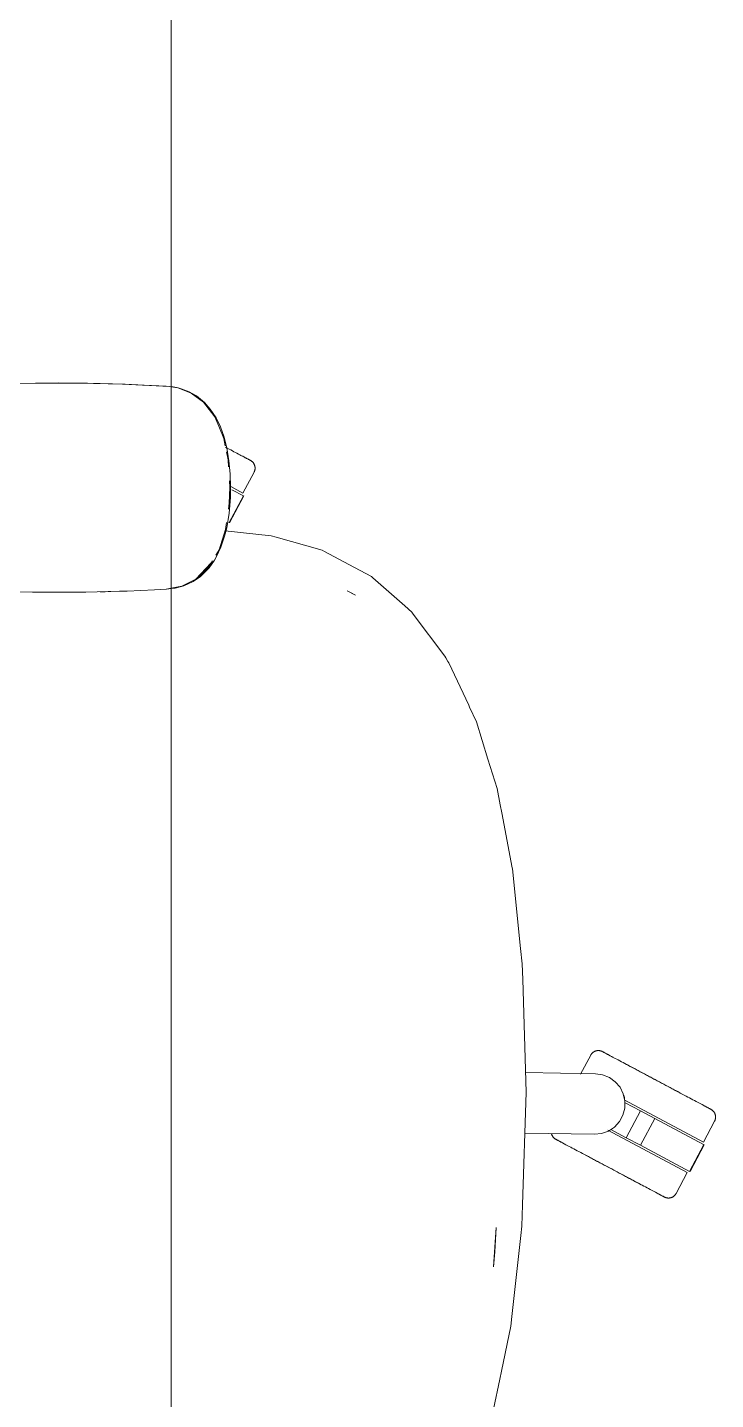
# Model space of a CAD drawing. Header units: millimetres. Extents: x 155927 to 295199, y -4084 to 97293.
# Drawn here: x 158717 to 159036, y 33034 to 33670 of the extents above; entities that cross this region are included whole.
import ezdxf

# ---------------------------------------------------------------- set-up
doc = ezdxf.new("R2010")
doc.units = ezdxf.units.MM
doc.header["$MEASUREMENT"] = 0
doc.layers.add('G-IMPT', color=8, linetype='CONTINUOUS', lineweight=9)
doc.layers.add('I-FURN', color=8, linetype='CONTINUOUS', lineweight=9)

msp = doc.modelspace()

# ---------------------------------------------------------------- linework, layer by layer
at = {"layer": 'G-IMPT'}
for p, q in [((158721.06, 33505.13), (158712.64, 33504.96)), ((158721.06, 33505.13), (158731.86, 33505.21)), ((158721.06, 33505.13), (158741.25, 33505.17)), ((158721.06, 33505.13), (158751.08, 33505.01)), ((158751.08, 33505.01), (158731.86, 33505.21)), ((158741.25, 33505.17), (158751.08, 33505.01)), ((158741.25, 33505.17), (158762.64, 33504.67)), ((158741.25, 33505.17), (158761.43, 33504.71)), ((158741.25, 33505.13), (158743.28, 33505.15)), ((158743.28, 33505.15), (158745.19, 33505.08)), ((158751.08, 33505.01), (158762.64, 33504.67)), ((158762.64, 33504.67), (158761.43, 33504.71)), ((158761.43, 33504.71), (158783.22, 33503.62)), ((158761.43, 33504.71), (158781.61, 33503.73)), ((158762.64, 33504.67), (158783.22, 33503.62)), ((158783.22, 33503.62), (158781.61, 33503.73)), ((158783.22, 33503.62), (158784.86, 33503.37)), ((158787.08, 33502.9), (158783.91, 33503.38)), ((158787.26, 33502.92), (158784.86, 33503.37)), ((158787.08, 33502.9), (158793.28, 33500.49)), ((158787.26, 33502.92), (158788.61, 33502.56)), ((158792.25, 33501.16), (158788.61, 33502.56)), ((158792.25, 33501.16), (158795.68, 33499.2)), ((158793.28, 33500.49), (158798.9, 33496.33)), ((158795.68, 33499.2), (158799.42, 33496.13)), ((158798.9, 33496.33), (158804.12, 33489.54)), ((158802.09, 33493.09), (158799.42, 33496.13)), ((158804.74, 33489.04), (158802.09, 33493.09)), ((158804.12, 33489.54), (158805.96, 33485.14)), ((158804.74, 33489.04), (158806.73, 33484.97)), ((158808.29, 33479.52), (158805.96, 33485.14)), ((158808.31, 33480.63), (158806.73, 33484.97)), ((158808.31, 33480.63), (158809.74, 33475.15)), ((158808.29, 33479.52), (158809, 33476.06)), ((158810.74, 33469.22), (158809.74, 33475.15)), ((158809.56, 33473.31), (158810.33, 33469.56)), ((158810.33, 33469.56), (158810.52, 33466.35)), ((158810.74, 33469.22), (158811.31, 33463.07)), ((158811.49, 33456.73), (158811.31, 33463.07)), ((158810.88, 33449.57), (158811.11, 33456.73)), ((158810.92, 33459.84), (158811.11, 33456.73)), ((158811.4, 33452.23), (158811.49, 33456.73)), ((158810.88, 33449.57), (158810.49, 33446.79)), ((158811.4, 33452.23), (158810.82, 33444.91)), ((158809.71, 33438.15), (158810.82, 33444.91)), ((158809.15, 33437.31), (158806.12, 33427.92)), ((158808.73, 33434.22), (158809.71, 33438.15)), ((158809.03, 33436.8), (158830.31, 33434.39)), ((158809.62, 33440.6), (158809.15, 33437.31)), ((158806.99, 33429.13), (158804.78, 33424.5)), ((158808.73, 33434.22), (158806.99, 33429.13)), ((158832.57, 33433.75), (158830.31, 33434.39)), ((158832.57, 33433.75), (158853.92, 33427.75)), ((158803.05, 33422.77), (158801.16, 33419.61)), ((158801.53, 33419.67), (158803.98, 33423.12)), ((158804.78, 33424.5), (158803.98, 33423.12)), ((158806.12, 33427.92), (158804.66, 33425.46)), ((158853.92, 33427.75), (158855.03, 33427.15)), ((158855.03, 33427.15), (158866.27, 33421.14)), ((158802.36, 33421.7), (158795.45, 33414.31)), ((158801.16, 33419.61), (158795.45, 33414.31)), ((158795.45, 33414.31), (158797.86, 33416.54)), ((158798.67, 33416.62), (158797.34, 33415.49)), ((158800.94, 33420.08), (158797.86, 33416.54)), ((158798.67, 33416.62), (158801.53, 33419.67)), ((158802.36, 33421.7), (158801.08, 33420.23)), ((158866.27, 33421.14), (158876.7, 33415.55)), ((158783.91, 33410.16), (158781.61, 33409.73)), ((158781.84, 33409.73), (158783.91, 33409.99)), ((158788.96, 33411.1), (158783.91, 33410.16)), ((158783.91, 33409.99), (158785.84, 33410.23)), ((158785.84, 33410.23), (158789.8, 33411.3)), ((158793.22, 33413.21), (158788.96, 33411.1)), ((158794.12, 33413.29), (158789.8, 33411.3)), ((158793.22, 33413.21), (158795.45, 33414.31)), ((158794.12, 33413.29), (158797.34, 33415.49)), ((158877.37, 33414.97), (158876.7, 33415.55)), ((158892.16, 33401.95), (158877.37, 33414.97)), ((158719.7, 33408.36), (158707.4, 33408.65)), ((158719.7, 33408.36), (158725.17, 33408.29)), ((158739.89, 33408.28), (158725.17, 33408.29)), ((158744.4, 33408.33), (158739.89, 33408.28)), ((158744.4, 33408.33), (158760.07, 33408.71)), ((158751.12, 33408.51), (158753.34, 33408.51)), ((158756.02, 33408.63), (158753.34, 33408.51)), ((158760.07, 33408.71), (158763.61, 33408.83)), ((158776.17, 33409.45), (158763.61, 33408.83)), ((158776.17, 33409.45), (158781.84, 33409.73)), ((158867.11, 33408.12), (158865.51, 33408.9)), ((158869.4, 33406.94), (158865.51, 33408.9)), ((158869.4, 33406.94), (158867.11, 33408.12)), ((158892.16, 33401.95), (158895.42, 33399.08)), ((158896.14, 33398.11), (158895.42, 33399.08)), ((158910.71, 33378.62), (158896.14, 33398.11)), ((158910.71, 33378.62), (158911.17, 33377.84)), ((158911.17, 33377.84), (158912.11, 33376.27)), ((158912.54, 33375.56), (158912.11, 33376.27)), ((158912.54, 33375.56), (158921.8, 33355.92)), ((158921.8, 33355.92), (158922.23, 33355)), ((158925.42, 33348.24), (158922.23, 33355)), ((158925.42, 33348.24), (158930.74, 33330.96)), ((158930.74, 33330.96), (158934.94, 33317.36)), ((158934.94, 33317.36), (158936.4, 33309.75)), ((158937.1, 33306.09), (158936.4, 33309.75)), ((158937.1, 33306.09), (158941.97, 33280.71)), ((158942.06, 33280.25), (158941.97, 33280.71)), ((158942.06, 33280.25), (158945.88, 33243.26)), ((158945.88, 33243.26), (158946.61, 33236.19)), ((158946.83, 33228.93), (158946.61, 33236.19)), ((158948.45, 33176.77), (158946.83, 33228.93)), ((158946.75, 33124.58), (158948.45, 33176.77)), ((158946.75, 33124.58), (158946.42, 33114.64)), ((158934.54, 33114.11), (158933.29, 33095.83)), ((158934.54, 33114.11), (158933.9, 33102.77)), ((158945.94, 33110.27), (158946.42, 33114.64)), ((158945.94, 33110.27), (158941.81, 33072.82)), ((158933.29, 33095.83), (158933.9, 33102.77)), ((158936.98, 33047.46), (158941.33, 33068.41)), ((158941.33, 33068.41), (158941.81, 33072.82)), ((158936.21, 33043.78), (158933.34, 33029.96)), ((158936.98, 33047.46), (158936.21, 33043.78))]:
    msp.add_line(p, q, dxfattribs=at)
at = {"layer": 'I-FURN'}
for p, q in [((158783.91, 34221.19), (158783.91, 32621.19)), ((158783.91, 32621.19), (158783.91, 34221.19)), ((158809.97, 33475.03), (158809.13, 33475.48)), ((158810.78, 33474.6), (158809.97, 33475.03)), ((158811.57, 33474.18), (158810.78, 33474.6)), ((158812.33, 33473.78), (158811.57, 33474.18)), ((158813.06, 33473.39), (158812.33, 33473.78)), ((158813.77, 33473.01), (158813.06, 33473.39)), ((158814.45, 33472.65), (158813.77, 33473.01)), ((158815.1, 33472.31), (158814.45, 33472.65)), ((158815.71, 33471.98), (158815.1, 33472.31)), ((158816.3, 33471.67), (158815.71, 33471.98)), ((158815.99, 33471.83), (158816.56, 33471.53)), ((158816.85, 33471.37), (158816.3, 33471.67)), ((158816.56, 33471.53), (158817.09, 33471.25)), ((158817.37, 33471.1), (158816.85, 33471.37)), ((158817.09, 33471.25), (158817.59, 33470.98)), ((158817.85, 33470.84), (158817.37, 33471.1)), ((158817.59, 33470.98), (158818.06, 33470.73)), ((158818.29, 33470.61), (158817.85, 33470.84)), ((158818.06, 33470.73), (158818.49, 33470.5)), ((158818.7, 33470.39), (158818.29, 33470.61)), ((158818.49, 33470.5), (158818.88, 33470.29)), ((158819.08, 33470.19), (158818.7, 33470.39)), ((158818.88, 33470.29), (158819.24, 33470.1)), ((158819.41, 33470.01), (158819.08, 33470.19)), ((158819.24, 33470.1), (158819.55, 33469.94)), ((158819.71, 33469.85), (158819.41, 33470.01)), ((158819.55, 33469.94), (158819.83, 33469.79)), ((158819.97, 33469.72), (158819.71, 33469.85)), ((158819.83, 33469.79), (158820.07, 33469.66)), ((158820.19, 33469.6), (158819.97, 33469.72)), ((158820.07, 33469.66), (158820.28, 33469.55)), ((158820.37, 33469.5), (158820.19, 33469.6)), ((158820.28, 33469.55), (158820.44, 33469.47)), ((158820.51, 33469.43), (158820.37, 33469.5)), ((158820.44, 33469.47), (158820.56, 33469.4)), ((158820.61, 33469.38), (158820.51, 33469.43)), ((158820.56, 33469.4), (158820.64, 33469.36)), ((158820.67, 33469.34), (158820.61, 33469.38)), ((158820.64, 33469.36), (158820.68, 33469.34)), ((158820.69, 33469.33), (158820.67, 33469.34)), ((158820.68, 33469.34), (158820.69, 33469.33)), ((158820.69, 33469.33), (158820.83, 33469.25)), ((158820.83, 33469.25), (158820.97, 33469.17)), ((158820.97, 33469.17), (158821.1, 33469.08)), ((158821.1, 33469.08), (158821.23, 33468.99)), ((158821.23, 33468.99), (158821.36, 33468.89)), ((158821.36, 33468.89), (158821.48, 33468.78)), ((158821.48, 33468.78), (158821.6, 33468.67)), ((158821.6, 33468.67), (158821.71, 33468.56)), ((158821.71, 33468.56), (158821.82, 33468.44)), ((158821.82, 33468.44), (158821.93, 33468.31)), ((158821.93, 33468.31), (158822.02, 33468.19)), ((158822.02, 33468.19), (158822.12, 33468.06)), ((158822.12, 33468.06), (158822.21, 33467.92)), ((158822.21, 33467.92), (158822.29, 33467.78)), ((158822.29, 33467.78), (158822.37, 33467.64)), ((158822.37, 33467.64), (158822.44, 33467.5)), ((158822.44, 33467.5), (158822.51, 33467.35)), ((158822.51, 33467.35), (158822.57, 33467.2)), ((158822.57, 33467.2), (158822.62, 33467.05)), ((158817.21, 33454.2), (158822.36, 33463.88)), ((158822.38, 33463.92), (158822.36, 33463.88)), ((158822.45, 33464.06), (158822.38, 33463.92)), ((158822.51, 33464.21), (158822.45, 33464.06)), ((158822.57, 33464.36), (158822.51, 33464.21)), ((158822.62, 33464.51), (158822.57, 33464.36)), ((158822.62, 33467.05), (158822.67, 33466.9)), ((158822.67, 33464.67), (158822.62, 33464.51)), ((158822.67, 33466.9), (158822.71, 33466.74)), ((158822.71, 33464.82), (158822.67, 33464.67)), ((158822.71, 33466.74), (158822.74, 33466.58)), ((158822.75, 33464.98), (158822.71, 33464.82)), ((158822.74, 33466.58), (158822.77, 33466.42)), ((158822.78, 33465.14), (158822.75, 33464.98)), ((158822.77, 33466.42), (158822.8, 33466.26)), ((158822.8, 33465.3), (158822.78, 33465.14)), ((158822.8, 33466.26), (158822.81, 33466.1)), ((158822.81, 33465.46), (158822.8, 33465.3)), ((158822.81, 33466.1), (158822.82, 33465.94)), ((158822.82, 33465.62), (158822.81, 33465.46)), ((158822.82, 33465.94), (158822.83, 33465.78)), ((158822.83, 33465.78), (158822.82, 33465.62)), ((158811.58, 33457.19), (158817.21, 33454.2)), ((158812.1, 33455.78), (158817.39, 33452.97)), ((158817.39, 33452.97), (158810.82, 33440.6)), ((158810.99, 33440.51), (158817.56, 33452.87)), ((158810.82, 33440.6), (158810.72, 33440.65)), ((158978.32, 33193.85), (158978.4, 33193.99)), ((158978.4, 33193.99), (158978.49, 33194.13)), ((158978.49, 33194.13), (158978.57, 33194.26)), ((158978.57, 33194.26), (158978.67, 33194.39)), ((158978.67, 33194.39), (158978.77, 33194.52)), ((158978.77, 33194.52), (158978.87, 33194.64)), ((158978.87, 33194.64), (158978.98, 33194.76)), ((158978.98, 33194.76), (158979.1, 33194.88)), ((158979.1, 33194.88), (158979.22, 33194.98)), ((158979.22, 33194.98), (158979.34, 33195.09)), ((158979.34, 33195.09), (158979.47, 33195.19)), ((158979.47, 33195.19), (158979.6, 33195.28)), ((158979.6, 33195.28), (158979.73, 33195.37)), ((158979.73, 33195.37), (158979.87, 33195.45)), ((158979.87, 33195.45), (158980.01, 33195.53)), ((158980.01, 33195.53), (158980.16, 33195.6)), ((158980.16, 33195.6), (158980.3, 33195.67)), ((158980.3, 33195.67), (158980.45, 33195.73)), ((158980.45, 33195.73), (158980.61, 33195.78)), ((158980.61, 33195.78), (158980.76, 33195.83)), ((158980.76, 33195.83), (158980.91, 33195.87)), ((158980.91, 33195.87), (158981.07, 33195.91)), ((158981.07, 33195.91), (158981.23, 33195.94)), ((158981.23, 33195.94), (158981.39, 33195.96)), ((158981.39, 33195.96), (158981.55, 33195.98)), ((158981.55, 33195.98), (158981.71, 33195.99)), ((158981.71, 33195.99), (158981.87, 33195.99)), ((158981.87, 33195.99), (158982.03, 33195.99)), ((158982.03, 33195.99), (158982.19, 33195.98)), ((158982.19, 33195.98), (158982.36, 33195.96)), ((158982.36, 33195.96), (158982.51, 33195.94)), ((158982.51, 33195.94), (158982.67, 33195.91)), ((158982.67, 33195.91), (158982.83, 33195.88)), ((158982.83, 33195.88), (158982.99, 33195.84)), ((158982.99, 33195.84), (158983.14, 33195.79)), ((158983.14, 33195.79), (158983.29, 33195.73)), ((158983.29, 33195.73), (158983.44, 33195.68)), ((158983.44, 33195.68), (158983.59, 33195.61)), ((158983.59, 33195.61), (158983.73, 33195.54)), ((158983.73, 33195.54), (158983.77, 33195.52)), ((158983.77, 33195.52), (158983.79, 33195.51)), ((158983.78, 33195.52), (158983.77, 33195.52)), ((158983.82, 33195.49), (158983.78, 33195.52)), ((158983.79, 33195.51), (158983.85, 33195.48)), ((158983.9, 33195.45), (158983.82, 33195.49)), ((158983.85, 33195.48), (158983.95, 33195.42)), ((158984.02, 33195.38), (158983.9, 33195.45)), ((158983.95, 33195.42), (158984.09, 33195.35)), ((158984.19, 33195.3), (158984.02, 33195.38)), ((158984.09, 33195.35), (158984.27, 33195.25)), ((158984.39, 33195.19), (158984.19, 33195.3)), ((158984.27, 33195.25), (158984.49, 33195.14)), ((158984.63, 33195.06), (158984.39, 33195.19)), ((158984.49, 33195.14), (158984.75, 33195)), ((158984.91, 33194.91), (158984.63, 33195.06)), ((158984.75, 33195), (158985.05, 33194.84)), ((158985.23, 33194.75), (158984.91, 33194.91)), ((158985.05, 33194.84), (158985.38, 33194.66)), ((158985.58, 33194.56), (158985.23, 33194.75)), ((158985.38, 33194.66), (158985.76, 33194.46)), ((158985.97, 33194.35), (158985.58, 33194.56)), ((158985.76, 33194.46), (158986.17, 33194.25)), ((158986.4, 33194.12), (158985.97, 33194.35)), ((158986.17, 33194.25), (158986.61, 33194.01)), ((158986.87, 33193.87), (158986.4, 33194.12)), ((158986.61, 33194.01), (158987.1, 33193.75)), ((158978.32, 33193.85), (158973.62, 33185.01)), ((158987.37, 33193.61), (158986.87, 33193.87)), ((158987.1, 33193.75), (158987.61, 33193.48)), ((158987.91, 33193.32), (158987.37, 33193.61)), ((158987.61, 33193.48), (158988.16, 33193.18)), ((158988.47, 33193.02), (158987.91, 33193.32)), ((158988.16, 33193.18), (158988.75, 33192.87)), ((158989.08, 33192.7), (158988.47, 33193.02)), ((158989.71, 33192.36), (158989.08, 33192.7)), ((158990.37, 33192.01), (158989.71, 33192.36)), ((158991.07, 33191.64), (158990.37, 33192.01)), ((158991.79, 33191.26), (158991.07, 33191.64)), ((158992.54, 33190.86), (158991.79, 33191.26)), ((158993.32, 33190.44), (158992.54, 33190.86)), ((158994.12, 33190.02), (158993.32, 33190.44)), ((158994.94, 33189.58), (158994.12, 33190.02)), ((158994.49, 33189.82), (158995.33, 33189.37)), ((158995.79, 33189.13), (158994.94, 33189.58)), ((158995.33, 33189.37), (158996.19, 33188.92)), ((158996.66, 33188.67), (158995.79, 33189.13)), ((158996.19, 33188.92), (158997.06, 33188.45)), ((158997.54, 33188.2), (158996.66, 33188.67)), ((158997.06, 33188.45), (158997.96, 33187.98)), ((158998.45, 33187.71), (158997.54, 33188.2)), ((158997.96, 33187.98), (158998.87, 33187.49)), ((158999.37, 33187.22), (158998.45, 33187.71)), ((158948.17, 33185.79), (158980.51, 33185.23)), ((158980.51, 33185.23), (158983.85, 33184.76)), ((158983.85, 33184.76), (158986.98, 33183.51)), ((158986.98, 33183.51), (158989.73, 33181.55)), ((158989.73, 33181.55), (158991.92, 33178.98)), ((158998.87, 33187.49), (158999.8, 33187)), ((159000.31, 33186.73), (158999.37, 33187.22)), ((158999.8, 33187), (159000.75, 33186.49)), ((159001.26, 33186.22), (159000.31, 33186.73)), ((159000.75, 33186.49), (159001.7, 33185.98)), ((159002.22, 33185.71), (159001.26, 33186.22)), ((159001.7, 33185.98), (159002.67, 33185.47)), ((159003.2, 33185.19), (159002.22, 33185.71)), ((159002.67, 33185.47), (159003.65, 33184.95)), ((159004.18, 33184.67), (159003.2, 33185.19)), ((159003.65, 33184.95), (159004.64, 33184.42)), ((159005.17, 33184.14), (159004.18, 33184.67)), ((159004.64, 33184.42), (159005.63, 33183.9)), ((159006.17, 33183.61), (159005.17, 33184.14)), ((159005.63, 33183.9), (159006.63, 33183.36)), ((159007.17, 33183.08), (159006.17, 33183.61)), ((159006.63, 33183.36), (159007.63, 33182.83)), ((159008.18, 33182.54), (159007.17, 33183.08)), ((159007.63, 33182.83), (159008.64, 33182.3)), ((159009.18, 33182.01), (159008.18, 33182.54)), ((159008.64, 33182.3), (159009.64, 33181.76)), ((159010.19, 33181.47), (159009.18, 33182.01)), ((159009.64, 33181.76), (159010.65, 33181.23)), ((159011.19, 33180.94), (159010.19, 33181.47)), ((159010.65, 33181.23), (159011.65, 33180.7)), ((158991.92, 33178.98), (158993.43, 33175.97)), ((158993.43, 33175.97), (158994.18, 33172.68)), ((159012.19, 33180.41), (159011.19, 33180.94)), ((159011.65, 33180.7), (159012.65, 33180.17)), ((159013.18, 33179.88), (159012.19, 33180.41)), ((159012.65, 33180.17), (159013.64, 33179.64)), ((159014.17, 33179.36), (159013.18, 33179.88)), ((159013.64, 33179.64), (159014.62, 33179.12)), ((159015.15, 33178.84), (159014.17, 33179.36)), ((159014.62, 33179.12), (159015.6, 33178.6)), ((159016.12, 33178.32), (159015.15, 33178.84)), ((159015.6, 33178.6), (159016.56, 33178.09)), ((159017.07, 33177.81), (159016.12, 33178.32)), ((159016.56, 33178.09), (159017.51, 33177.58)), ((159018.02, 33177.31), (159017.07, 33177.81)), ((159017.51, 33177.58), (159018.45, 33177.08)), ((159018.95, 33176.82), (159018.02, 33177.31)), ((159018.45, 33177.08), (159019.37, 33176.59)), ((159019.86, 33176.33), (159018.95, 33176.82)), ((159019.37, 33176.59), (159020.28, 33176.11)), ((159020.76, 33175.85), (159019.86, 33176.33)), ((159021.64, 33175.39), (159020.76, 33175.85)), ((159022.49, 33174.93), (159021.64, 33175.39)), ((159023.33, 33174.49), (159022.49, 33174.93)), ((158994.13, 33169.31), (158993.26, 33166.05)), ((158993.85, 33173.17), (159030.56, 33153.65)), ((158994.18, 33172.68), (158994.13, 33169.31)), ((158994.25, 33171.82), (159001.4, 33168.03)), ((159024.14, 33174.06), (159023.33, 33174.49)), ((159024.93, 33173.64), (159024.14, 33174.06)), ((159025.69, 33173.23), (159024.93, 33173.64)), ((159026.42, 33172.84), (159025.69, 33173.23)), ((159027.13, 33172.46), (159026.42, 33172.84)), ((159027.81, 33172.1), (159027.13, 33172.46)), ((159028.46, 33171.76), (159027.81, 33172.1)), ((159029.07, 33171.43), (159028.46, 33171.76)), ((159029.66, 33171.12), (159029.07, 33171.43)), ((159029.35, 33171.29), (159029.91, 33170.98)), ((159030.21, 33170.83), (159029.66, 33171.12)), ((159029.91, 33170.98), (159030.45, 33170.7)), ((159030.72, 33170.55), (159030.21, 33170.83)), ((159030.45, 33170.7), (159030.95, 33170.43)), ((159031.21, 33170.3), (159030.72, 33170.55)), ((159030.95, 33170.43), (159031.42, 33170.19)), ((159031.65, 33170.06), (159031.21, 33170.3)), ((159031.42, 33170.19), (159031.85, 33169.96)), ((159032.06, 33169.84), (159031.65, 33170.06)), ((159031.85, 33169.96), (159032.24, 33169.75)), ((159032.44, 33169.64), (159032.06, 33169.84)), ((159032.24, 33169.75), (159032.6, 33169.56)), ((159032.77, 33169.47), (159032.44, 33169.64)), ((159032.6, 33169.56), (159032.91, 33169.39)), ((159033.07, 33169.31), (159032.77, 33169.47)), ((159032.91, 33169.39), (159033.19, 33169.24)), ((159033.33, 33169.17), (159033.07, 33169.31)), ((159033.19, 33169.24), (159033.43, 33169.11)), ((159033.55, 33169.05), (159033.33, 33169.17)), ((159033.43, 33169.11), (159033.63, 33169.01)), ((159033.73, 33168.96), (159033.55, 33169.05)), ((159033.63, 33169.01), (159033.8, 33168.92)), ((159033.87, 33168.88), (159033.73, 33168.96)), ((159033.8, 33168.92), (159033.92, 33168.86)), ((159033.97, 33168.83), (159033.87, 33168.88)), ((159033.92, 33168.86), (159034, 33168.81)), ((159034.03, 33168.8), (159033.97, 33168.83)), ((159034, 33168.81), (159034.04, 33168.79)), ((159034.05, 33168.79), (159034.03, 33168.8)), ((159034.04, 33168.79), (159034.05, 33168.79)), ((159034.05, 33168.79), (159034.19, 33168.71)), ((159034.19, 33168.71), (159034.33, 33168.62)), ((159034.33, 33168.62), (159034.46, 33168.53)), ((159034.46, 33168.53), (159034.59, 33168.44)), ((158991.64, 33163.09), (158989.36, 33160.6)), ((158993.26, 33166.05), (158991.64, 33163.09)), ((159001.4, 33168.03), (158994.83, 33155.66)), ((159001.4, 33168.03), (159008.04, 33164.49)), ((159008.04, 33164.49), (159001.47, 33152.13)), ((159008.04, 33164.49), (159030.65, 33152.47)), ((159030.56, 33153.65), (159035.71, 33163.34)), ((159034.59, 33168.44), (159034.72, 33168.34)), ((159034.72, 33168.34), (159034.84, 33168.24)), ((159034.84, 33168.24), (159034.96, 33168.13)), ((159034.96, 33168.13), (159035.07, 33168.01)), ((159035.07, 33168.01), (159035.18, 33167.89)), ((159035.18, 33167.89), (159035.28, 33167.77)), ((159035.28, 33167.77), (159035.38, 33167.64)), ((159035.38, 33167.64), (159035.48, 33167.51)), ((159035.48, 33167.51), (159035.57, 33167.38)), ((159035.57, 33167.38), (159035.65, 33167.24)), ((159035.65, 33167.24), (159035.73, 33167.1)), ((159035.73, 33163.37), (159035.71, 33163.34)), ((159035.73, 33167.1), (159035.8, 33166.95)), ((159035.81, 33163.52), (159035.73, 33163.37)), ((159035.8, 33166.95), (159035.86, 33166.81)), ((159035.87, 33163.67), (159035.81, 33163.52)), ((159035.86, 33166.81), (159035.92, 33166.66)), ((159035.93, 33163.82), (159035.87, 33163.67)), ((159035.92, 33166.66), (159035.98, 33166.5)), ((159035.98, 33163.97), (159035.93, 33163.82)), ((159035.98, 33166.5), (159036.03, 33166.35)), ((159036.03, 33164.12), (159035.98, 33163.97)), ((159036.03, 33166.35), (159036.07, 33166.19)), ((159036.07, 33164.28), (159036.03, 33164.12)), ((159036.07, 33166.19), (159036.1, 33166.04)), ((159036.11, 33164.44), (159036.07, 33164.28)), ((159036.1, 33166.04), (159036.13, 33165.88)), ((159036.14, 33164.59), (159036.11, 33164.44)), ((159036.13, 33165.88), (159036.16, 33165.72)), ((159036.16, 33164.75), (159036.14, 33164.59)), ((159036.16, 33165.72), (159036.17, 33165.56)), ((159036.17, 33164.91), (159036.16, 33164.75)), ((159036.17, 33165.56), (159036.18, 33165.4)), ((159036.18, 33165.08), (159036.17, 33164.91)), ((159036.18, 33165.4), (159036.19, 33165.24)), ((159036.19, 33165.24), (159036.18, 33165.08)), ((158980.02, 33157.25), (158947.83, 33157.81)), ((158960.16, 33157.49), (158960.12, 33157.65)), ((158960.2, 33157.34), (158960.16, 33157.49)), ((158960.25, 33157.19), (158960.2, 33157.34)), ((158960.3, 33157.03), (158960.25, 33157.19)), ((158960.36, 33156.88), (158960.3, 33157.03)), ((158960.43, 33156.74), (158960.36, 33156.88)), ((158960.5, 33156.59), (158960.43, 33156.74)), ((158960.58, 33156.45), (158960.5, 33156.59)), ((158960.66, 33156.31), (158960.58, 33156.45)), ((158960.75, 33156.18), (158960.66, 33156.31)), ((158960.84, 33156.05), (158960.75, 33156.18)), ((158960.94, 33155.92), (158960.84, 33156.05)), ((158961.05, 33155.8), (158960.94, 33155.92)), ((158961.15, 33155.68), (158961.05, 33155.8)), ((158983.38, 33157.59), (158980.02, 33157.25)), ((158986.55, 33158.74), (158983.38, 33157.59)), ((158986.3, 33159.06), (159023.05, 33139.52)), ((158989.36, 33160.6), (158986.55, 33158.74)), ((158994.83, 33155.66), (158987.68, 33159.46)), ((158961.27, 33155.56), (158961.15, 33155.68)), ((158961.39, 33155.45), (158961.27, 33155.56)), ((158961.51, 33155.35), (158961.39, 33155.45)), ((158961.63, 33155.25), (158961.51, 33155.35)), ((158961.76, 33155.15), (158961.63, 33155.25)), ((158961.9, 33155.07), (158961.76, 33155.15)), ((158962.04, 33154.98), (158961.9, 33155.07)), ((158962.18, 33154.9), (158962.04, 33154.98)), ((158962.23, 33154.88), (158962.18, 33154.9)), ((158962.18, 33154.9), (158962.18, 33154.9)), ((158962.18, 33154.9), (158962.2, 33154.89)), ((158962.2, 33154.89), (158962.26, 33154.86)), ((158962.31, 33154.83), (158962.23, 33154.88)), ((158962.26, 33154.86), (158962.36, 33154.81)), ((158962.43, 33154.77), (158962.31, 33154.83)), ((158962.36, 33154.81), (158962.5, 33154.73)), ((158962.59, 33154.68), (158962.43, 33154.77)), ((158962.5, 33154.73), (158962.68, 33154.64)), ((158962.79, 33154.58), (158962.59, 33154.68)), ((158962.68, 33154.64), (158962.9, 33154.52)), ((158963.03, 33154.45), (158962.79, 33154.58)), ((158962.9, 33154.52), (158963.16, 33154.38)), ((158963.31, 33154.3), (158963.03, 33154.45)), ((158963.16, 33154.38), (158963.45, 33154.22)), ((158963.63, 33154.13), (158963.31, 33154.3)), ((158963.45, 33154.22), (158963.79, 33154.05)), ((158963.99, 33153.94), (158963.63, 33154.13)), ((158963.79, 33154.05), (158964.16, 33153.85)), ((158964.38, 33153.73), (158963.99, 33153.94)), ((158964.16, 33153.85), (158964.57, 33153.63)), ((158964.81, 33153.5), (158964.38, 33153.73)), ((158964.57, 33153.63), (158965.02, 33153.39)), ((158965.27, 33153.26), (158964.81, 33153.5)), ((158965.02, 33153.39), (158965.5, 33153.14)), ((158965.77, 33152.99), (158965.27, 33153.26)), ((158965.5, 33153.14), (158966.02, 33152.86)), ((158966.31, 33152.71), (158965.77, 33152.99)), ((158966.02, 33152.86), (158966.57, 33152.57)), ((158966.88, 33152.4), (158966.31, 33152.71)), ((158966.57, 33152.57), (158967.15, 33152.26)), ((158967.15, 33152.26), (158967.77, 33151.93)), ((158967.77, 33151.93), (158968.42, 33151.59)), ((158968.42, 33151.59), (158969.09, 33151.22)), ((158969.09, 33151.22), (158969.8, 33150.85)), ((158969.8, 33150.85), (158970.54, 33150.46)), ((158970.54, 33150.46), (158971.3, 33150.05)), ((158971.3, 33150.05), (158972.09, 33149.63)), ((158972.09, 33149.63), (158972.9, 33149.2)), ((159001.47, 33152.13), (158994.83, 33155.66)), ((159024.18, 33140.06), (159001.47, 33152.13)), ((159030.75, 33152.42), (159024.18, 33140.06)), ((159024.35, 33139.97), (159030.92, 33152.33)), ((159030.75, 33152.42), (159030.75, 33152.42)), ((158972.9, 33149.2), (158973.73, 33148.76)), ((158973.73, 33148.76), (158974.59, 33148.3)), ((158974.59, 33148.3), (158975.47, 33147.84)), ((158975.47, 33147.84), (158976.36, 33147.36)), ((158976.85, 33147.1), (158975.95, 33147.58)), ((158976.36, 33147.36), (158977.28, 33146.87)), ((158977.78, 33146.61), (158976.85, 33147.1)), ((158977.28, 33146.87), (158978.21, 33146.38)), ((158978.71, 33146.11), (158977.78, 33146.61)), ((158978.21, 33146.38), (158979.15, 33145.88)), ((158979.67, 33145.6), (158978.71, 33146.11)), ((158979.15, 33145.88), (158980.11, 33145.37)), ((158980.63, 33145.09), (158979.67, 33145.6)), ((158980.11, 33145.37), (158981.08, 33144.85)), ((158981.6, 33144.57), (158980.63, 33145.09)), ((158981.08, 33144.85), (158982.05, 33144.33)), ((158982.59, 33144.05), (158981.6, 33144.57)), ((158982.05, 33144.33), (158983.04, 33143.81)), ((158983.58, 33143.52), (158982.59, 33144.05)), ((158983.04, 33143.81), (158984.04, 33143.28)), ((158984.58, 33142.99), (158983.58, 33143.52)), ((158984.04, 33143.28), (158985.04, 33142.75)), ((158985.58, 33142.46), (158984.58, 33142.99)), ((158985.04, 33142.75), (158986.04, 33142.22)), ((158986.58, 33141.93), (158985.58, 33142.46)), ((158986.04, 33142.22), (158987.04, 33141.68)), ((158987.59, 33141.39), (158986.58, 33141.93)), ((158987.04, 33141.68), (158988.05, 33141.15)), ((158988.59, 33140.86), (158987.59, 33141.39)), ((158988.05, 33141.15), (158989.05, 33140.61)), ((158989.59, 33140.33), (158988.59, 33140.86)), ((158989.05, 33140.61), (158990.05, 33140.08)), ((158990.59, 33139.79), (158989.59, 33140.33)), ((158990.05, 33140.08), (158991.05, 33139.55)), ((158991.59, 33139.27), (158990.59, 33139.79)), ((158991.05, 33139.55), (158992.04, 33139.02)), ((158992.57, 33138.74), (158991.59, 33139.27)), ((158992.04, 33139.02), (158993.03, 33138.5)), ((158993.55, 33138.22), (158992.57, 33138.74)), ((158993.03, 33138.5), (158994, 33137.98)), ((158994.52, 33137.7), (158993.55, 33138.22)), ((158994, 33137.98), (158994.96, 33137.47)), ((158995.48, 33137.2), (158994.52, 33137.7)), ((158994.96, 33137.47), (158995.92, 33136.96)), ((158996.42, 33136.69), (158995.48, 33137.2)), ((158995.92, 33136.96), (158996.85, 33136.47)), ((158997.35, 33136.2), (158996.42, 33136.69)), ((159017.9, 33129.84), (159023.05, 33139.52)), ((158996.85, 33136.47), (158997.78, 33135.97)), ((158998.27, 33135.71), (158997.35, 33136.2)), ((158997.78, 33135.97), (158998.68, 33135.49)), ((158999.16, 33135.24), (158998.27, 33135.71)), ((158998.68, 33135.49), (158999.57, 33135.02)), ((159000.04, 33134.77), (158999.16, 33135.24)), ((158999.57, 33135.02), (159000.44, 33134.56)), ((159000.9, 33134.32), (159000.04, 33134.77)), ((159000.44, 33134.56), (159001.28, 33134.11)), ((159001.73, 33133.87), (159000.9, 33134.32)), ((159001.28, 33134.11), (159002.11, 33133.67)), ((159002.11, 33133.67), (159002.91, 33133.25)), ((159002.91, 33133.25), (159003.68, 33132.83)), ((159003.68, 33132.83), (159004.43, 33132.43)), ((159004.43, 33132.43), (159005.16, 33132.05)), ((159005.16, 33132.05), (159005.85, 33131.68)), ((159005.85, 33131.68), (159006.51, 33131.33)), ((159006.51, 33131.33), (159007.15, 33130.99)), ((159007.15, 33130.99), (159007.75, 33130.67)), ((159008.06, 33130.51), (159007.48, 33130.82)), ((159007.75, 33130.67), (159008.32, 33130.37)), ((159008.61, 33130.21), (159008.06, 33130.51)), ((159008.32, 33130.37), (159008.85, 33130.08)), ((159009.13, 33129.94), (159008.61, 33130.21)), ((159008.85, 33130.08), (159009.36, 33129.82)), ((159009.61, 33129.68), (159009.13, 33129.94)), ((159009.36, 33129.82), (159009.82, 33129.57)), ((159010.06, 33129.44), (159009.61, 33129.68)), ((159009.82, 33129.57), (159010.25, 33129.34)), ((159010.47, 33129.23), (159010.06, 33129.44)), ((159010.25, 33129.34), (159010.64, 33129.13)), ((159010.84, 33129.03), (159010.47, 33129.23)), ((159010.64, 33129.13), (159011, 33128.94)), ((159011.18, 33128.85), (159010.84, 33129.03)), ((159011, 33128.94), (159011.32, 33128.77)), ((159011.47, 33128.69), (159011.18, 33128.85)), ((159011.32, 33128.77), (159011.6, 33128.63)), ((159011.73, 33128.55), (159011.47, 33128.69)), ((159011.6, 33128.63), (159011.84, 33128.5)), ((159011.95, 33128.44), (159011.73, 33128.55)), ((159011.84, 33128.5), (159012.04, 33128.39)), ((159012.13, 33128.34), (159011.95, 33128.44)), ((159012.04, 33128.39), (159012.2, 33128.3)), ((159012.27, 33128.27), (159012.13, 33128.34)), ((159012.2, 33128.3), (159012.32, 33128.24)), ((159012.37, 33128.21), (159012.27, 33128.27)), ((159012.32, 33128.24), (159012.4, 33128.2)), ((159012.43, 33128.18), (159012.37, 33128.21)), ((159012.4, 33128.2), (159012.45, 33128.17)), ((159012.45, 33128.17), (159012.43, 33128.18)), ((159012.49, 33128.15), (159012.45, 33128.17)), ((159012.45, 33128.17), (159012.45, 33128.17)), ((159012.64, 33128.08), (159012.49, 33128.15)), ((159012.78, 33128.01), (159012.64, 33128.08)), ((159012.93, 33127.95), (159012.78, 33128.01)), ((159013.08, 33127.9), (159012.93, 33127.95)), ((159013.24, 33127.85), (159013.08, 33127.9)), ((159013.39, 33127.81), (159013.24, 33127.85)), ((159013.55, 33127.78), (159013.39, 33127.81)), ((159013.71, 33127.75), (159013.55, 33127.78)), ((159013.87, 33127.73), (159013.71, 33127.75)), ((159014.03, 33127.71), (159013.87, 33127.73)), ((159014.19, 33127.7), (159014.03, 33127.71)), ((159014.35, 33127.7), (159014.19, 33127.7)), ((159014.51, 33127.7), (159014.35, 33127.7)), ((159014.67, 33127.71), (159014.51, 33127.7)), ((159014.83, 33127.73), (159014.67, 33127.71)), ((159014.99, 33127.75), (159014.83, 33127.73)), ((159015.15, 33127.78), (159014.99, 33127.75)), ((159015.31, 33127.82), (159015.15, 33127.78)), ((159015.47, 33127.86), (159015.31, 33127.82)), ((159015.62, 33127.91), (159015.47, 33127.86)), ((159015.77, 33127.96), (159015.62, 33127.91)), ((159015.92, 33128.02), (159015.77, 33127.96)), ((159016.07, 33128.09), (159015.92, 33128.02)), ((159016.21, 33128.16), (159016.07, 33128.09)), ((159016.35, 33128.24), (159016.21, 33128.16)), ((159016.49, 33128.32), (159016.35, 33128.24)), ((159016.63, 33128.41), (159016.49, 33128.32)), ((159016.76, 33128.5), (159016.63, 33128.41)), ((159016.88, 33128.6), (159016.76, 33128.5)), ((159017.01, 33128.71), (159016.88, 33128.6)), ((159017.13, 33128.81), (159017.01, 33128.71)), ((159017.24, 33128.93), (159017.13, 33128.81)), ((159017.35, 33129.05), (159017.24, 33128.93)), ((159017.46, 33129.17), (159017.35, 33129.05)), ((159017.56, 33129.29), (159017.46, 33129.17)), ((159017.65, 33129.43), (159017.56, 33129.29)), ((159017.74, 33129.56), (159017.65, 33129.43)), ((159017.82, 33129.7), (159017.74, 33129.56)), ((159017.9, 33129.84), (159017.82, 33129.7))]:
    msp.add_line(p, q, dxfattribs=at)
msp.add_arc((158980.45, 33171.23), 13.81, 12.34734, 17.33603, dxfattribs=at)
msp.add_open_spline([(158993.78, 33174.88), (158993.89, 33174.46), (158993.96, 33174.02), (158994.02, 33173.59)], degree=3, dxfattribs=at)

doc.saveas('drawing.dxf')
